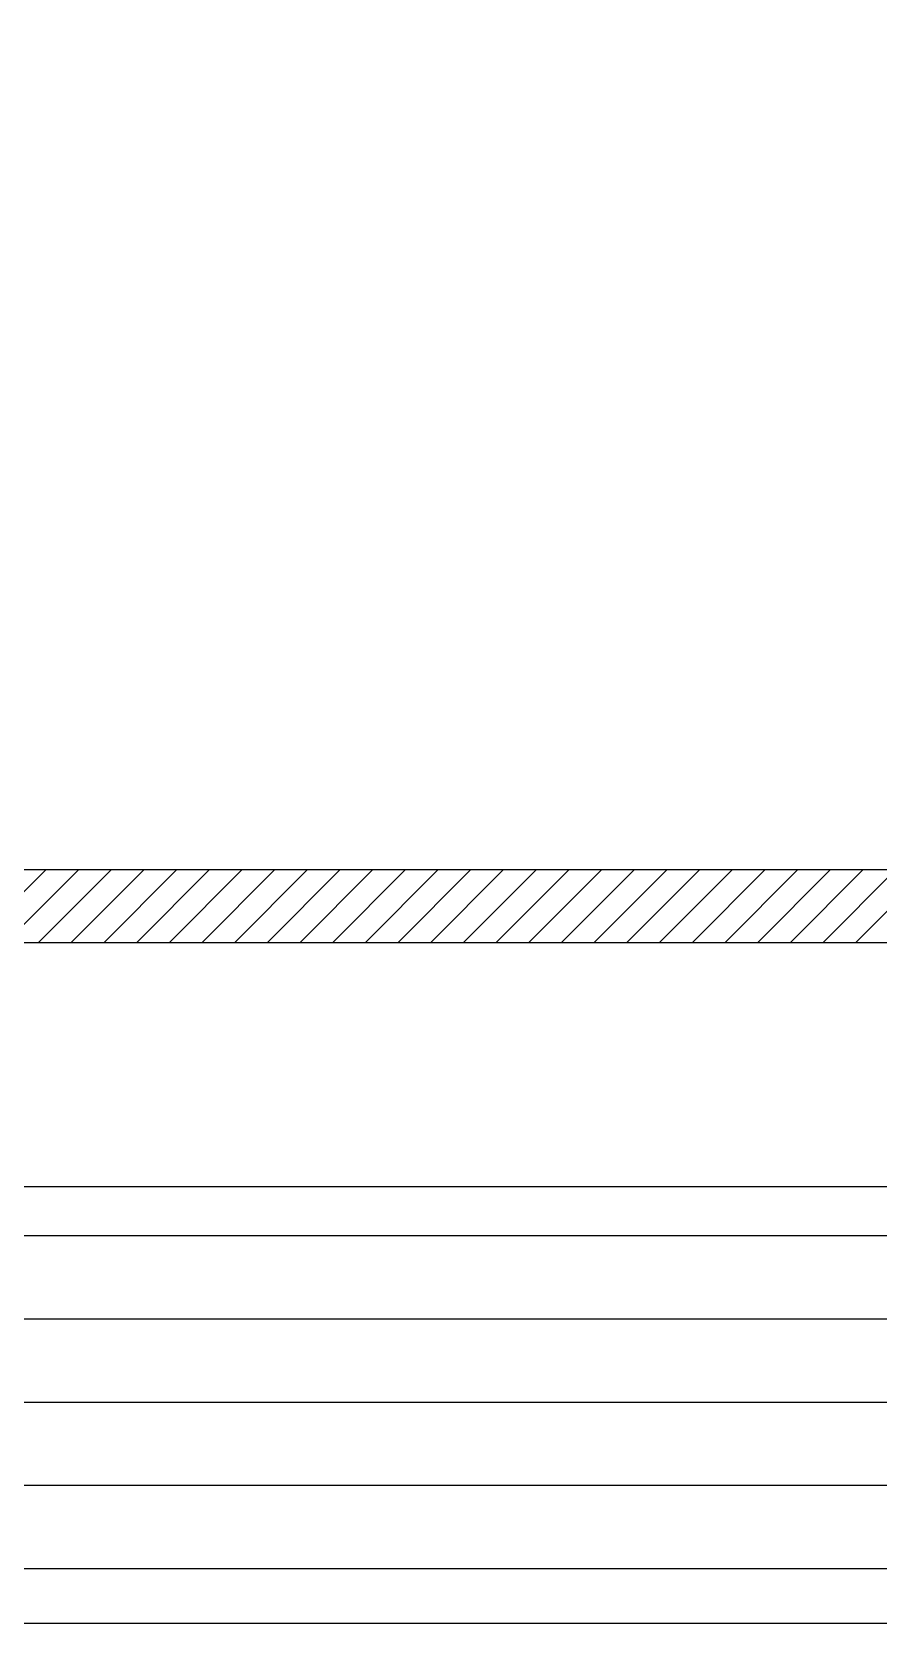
# Model space of a CAD drawing. Header units: millimetres. Extents: x 1734 to 22014, y 983 to 3953.
# Drawn here: x 19659.3 to 19717.4, y 2175.8 to 2286.6 of the extents above; entities that cross this region are included whole.
import ezdxf

# ---------------------------------------------------------------- set-up
doc = ezdxf.new("R2010")
doc.units = ezdxf.units.MM
for name, color, linetype in [('DIM_facade', 8, 'Continuous'), ('MURI_nuovi retino', 8, 'Continuous'), ('SURVEY_ hatch', 8, 'Continuous'), ('SURVEY_elevation', 1, 'Continuous'), ('SURVEY_walls', 6, 'Continuous')]:
    doc.layers.add(name, color=color, linetype=linetype)

msp = doc.modelspace()

# ---------------------------------------------------------------- hatches: boundary and pattern name
at = {"layer": 'MURI_nuovi retino'}
h = msp.add_hatch(dxfattribs=at)
h.set_pattern_fill('ANSI31', color=144, scale=0.5, angle=-105.02541, style=0)
h.set_pattern_definition([(45, (18656.0706, 5679.1635), (-1.122532, 1.122532), [])])
h.paths.add_polyline_path([(20940.467, 2394.931), (20935.467, 2394.931), (20935.467, 2299.116), (20608.501, 2299.116), (20608.501, 2229.116), (19456.448, 2229.116), (19456.448, 2224.116), (20613.501, 2224.116), (20613.501, 2294.116), (20937.408, 2294.116), (20940.467, 2294.116)])
at = {"layer": 'SURVEY_ hatch'}
h = msp.add_hatch(dxfattribs=at)
h.set_pattern_fill('ANSI31', color=144, scale=1.8, angle=29.97459, style=0)
h.set_pattern_definition([(180, (27714.011, 8336.1854), (1e-15, -5.715), [])])
h.paths.add_polyline_path([(19608.687, 2207.369), (20591.085, 2207.369), (20591.085, 2177.369), (19608.687, 2177.369)])

# ---------------------------------------------------------------- linework, layer by layer
at = {"layer": 'DIM_facade', "color": 144}
msp.add_lwpolyline([(19608.687, 2207.369), (20591.085, 2207.369), (20591.085, 2177.369), (19608.687, 2177.369)], close=True, dxfattribs=at)
at = {"layer": 'SURVEY_elevation'}
msp.add_line((19605.913, 2224.116), (20593.978, 2224.116), dxfattribs=at)
at = {"layer": 'SURVEY_elevation', "color": 144}
msp.add_lwpolyline([(19605.913, 2224.116), (20593.978, 2224.116), (20593.978, 2174.116), (19605.913, 2174.116)], dxfattribs=at)
at = {"layer": 'SURVEY_walls', "color": 144}
for points in [[(19456.448, 2224.116), (20613.501, 2224.116), (20613.501, 2294.116), (20940.467, 2294.116), (20940.467, 2394.931)], [(19456.448, 2229.116), (20608.501, 2229.116), (20608.501, 2299.116), (20935.467, 2299.116), (20935.467, 2394.931)]]:
    msp.add_lwpolyline(points, dxfattribs=at)

doc.saveas('drawing.dxf')
